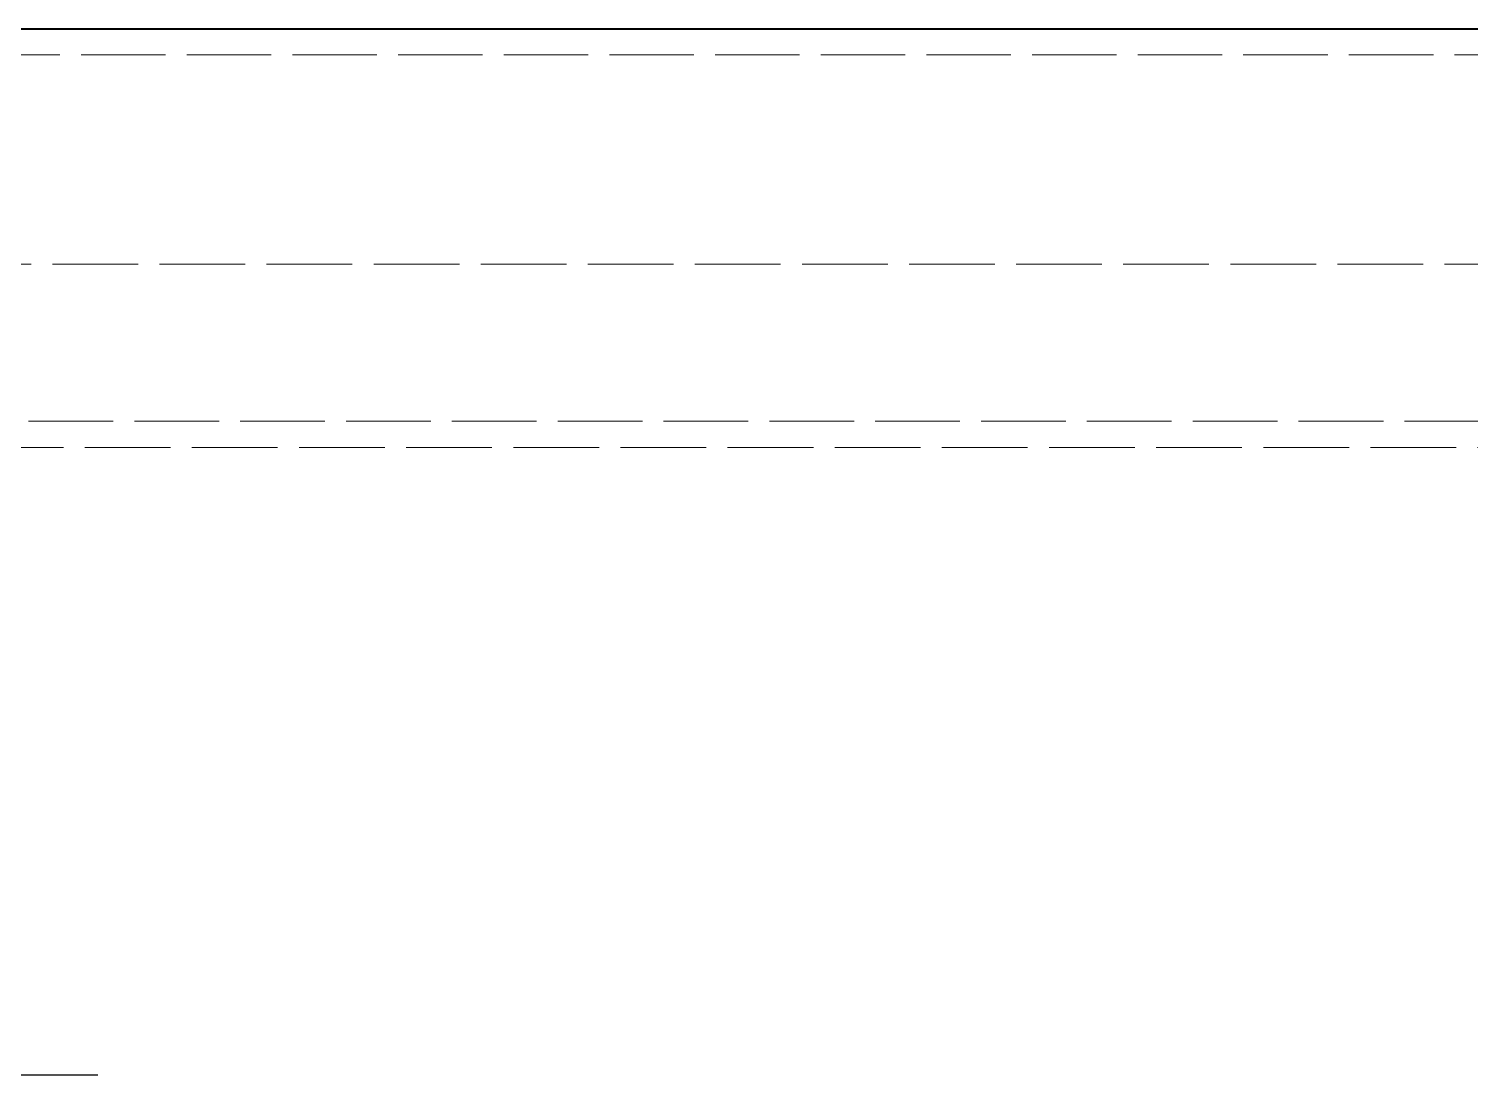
# Model space of a CAD drawing. Header units: millimetres. Extents: x 0 to 2523, y 0 to 1782.
# Drawn here: x 981.8 to 1092, y 1105 to 1185 of the extents above; entities that cross this region are included whole.
import ezdxf

# ---------------------------------------------------------------- set-up
doc = ezdxf.new("R2010")
doc.units = ezdxf.units.MM
doc.header["$LTSCALE"] = 3
doc.linetypes.add('CHAIN', pattern=[0.3543, 0.2362, -0.0295, 0.0591, -0.0295])
doc.linetypes.add('DASHED', pattern=[0.2067, 0.1654, -0.0413])
for name, color, linetype, lineweight in [('가려진 것(ISO)', 2, 'DASHED', 18), ('가시적인 것(ISO)', 3, 'Continuous', 40), ('중심 표식(ISO)', 1, 'Continuous', 25)]:
    doc.layers.add(name, color=color, linetype=linetype, lineweight=lineweight)

msp = doc.modelspace()

# ---------------------------------------------------------------- linework, layer by layer
at = {"layer": '가려진 것(ISO)', "ltscale": 13.032789}
msp.add_line((767.5837, 1182.9732), (1163.5837, 1182.9732), dxfattribs=at)
at = {"layer": '가려진 것(ISO)', "ltscale": 13.208315}
msp.add_line((1137.5837, 1166.9732), (793.5837, 1166.9732), dxfattribs=at)
at = {"layer": '가려진 것(ISO)', "ltscale": 13.05473}
msp.add_line((795.5837, 1154.9732), (1135.5837, 1154.9732), dxfattribs=at)
at = {"layer": '가려진 것(ISO)', "ltscale": 13.215807}
msp.add_line((797.5837, 1152.9732), (1133.5837, 1152.9732), dxfattribs=at)
at = {"layer": '가시적인 것(ISO)'}
msp.add_line((765.5837, 1184.9732), (1165.5837, 1184.9732), dxfattribs=at)
at = {"layer": '중심 표식(ISO)', "linetype": 'CHAIN', "ltscale": 19.051651}
msp.add_line((987.0837, 1104.9732), (944.0837, 1104.9732), dxfattribs=at)

doc.saveas('drawing.dxf')
